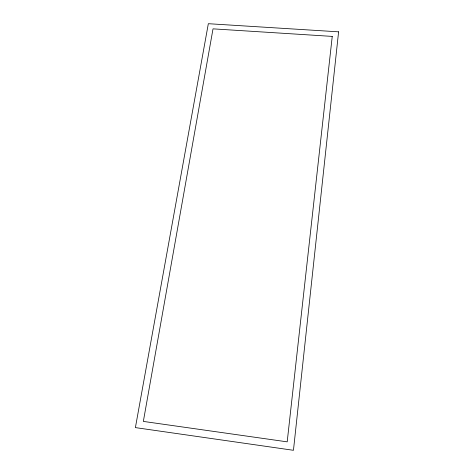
<?xml version="1.0" encoding="UTF-8"?>
<svg xmlns="http://www.w3.org/2000/svg" width="474" height="474" viewBox="0 0 474 474"><rect width="100%" height="100%" fill="white"/><g stroke="black" fill="none" stroke-linecap="round" stroke-linejoin="round"><path stroke-width="0.71" d="M338.602 31.829L293.453 450.3L135.398 427.607L208.335 23.7L338.602 31.829M332.244 36.403L287.197 441.851L143.344 421.41L213.016 28.849L332.244 36.403"/></g></svg>
